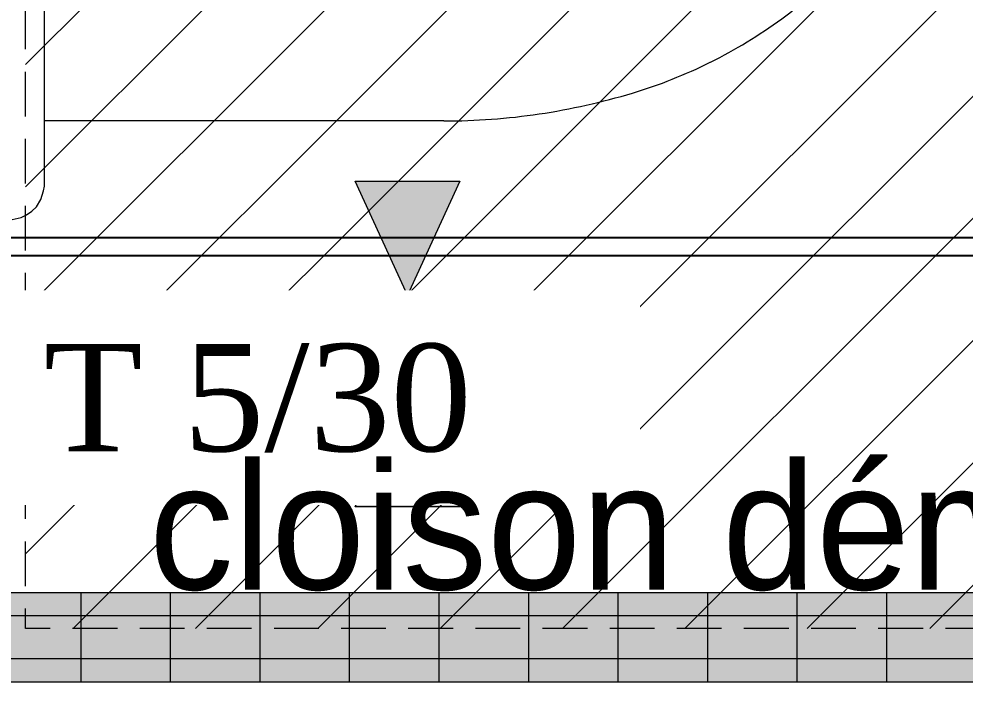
# Model space of a CAD drawing. Header units: centimetres. Extents: x 2666 to 9670, y 1889 to 5633.
# Drawn here: x 6314.5 to 6367.4, y 4036.3 to 4073.5 of the extents above; entities that cross this region are included whole.
import ezdxf

# ---------------------------------------------------------------- set-up
doc = ezdxf.new("R2010")
doc.units = ezdxf.units.CM
doc.header["$LTSCALE"] = 12.7
for name, pattern in [('Style de ligne -13', [0.295276, 0.19685, -0.098425]), ('Style de ligne -5', [0.41656, 0.13885, -0.27771]), ('VW-01', [0.83312, 0.41656, -0.41656])]:
    doc.linetypes.add(name, pattern=pattern)
for name, color, linetype, lineweight in [('B aménagement intérieur', 7, 'Continuous', 5), ('B Faux plafonds-1', 7, 'Continuous', 5), ('B Général', 7, 'Continuous', 5), ('C ANNOTATIONS-PMR', 7, 'Style de ligne -5', 5), ('C ANNOTATIONS-prestations', 7, 'Continuous', 5), ('F REMPLISSAGE-vert hachurÈ', 7, 'Continuous', 5), ('F REMPLISSAGE-vert hachuré', 7, 'Continuous', 13)]:
    doc.layers.add(name, color=color, linetype=linetype, lineweight=lineweight)
doc.layers.add('prlm-CHAUFF', color=4, linetype='Continuous')
doc.layers.add('prlm-VMC', color=93, linetype='Continuous')
doc.styles.add('Eurostile', font='')
doc.styles.add('prlm-vmc', font='pala.ttf', dxfattribs={"height": 14})
doc.styles.get('Eurostile').set_extended_font_data('Eurostile')
pattern_1 = [(270, (6912.988, 3884.4206), (-5, 5e-14), [])]

# ---------------------------------------------------------------- blocks, each defined once
blk = doc.blocks.new('xi.bep')
at = {"layer": 'prlm-VMC', "linetype": 'ByBlock', "lineweight": 5}
h = blk.add_hatch(color=0, dxfattribs=at)
h.paths.add_polyline_path([(0, 2.736), (2.921, 9.103), (-2.921, 9.103)])
h.paths.add_polyline_path([(9.103, -2.921), (9.103, 2.921), (2.736, 0)])
h.paths.add_polyline_path([(2.921, -9.103), (0, -2.736), (-2.921, -9.103)])
h.paths.add_polyline_path([(-9.103, -2.921), (-2.736, 0), (-9.103, 2.921)])
at = {"layer": 'prlm-VMC', "color": 0, "linetype": 'ByBlock', "lineweight": 5, "flags": 128}
for points in [[(2.921, 9.103), (-2.921, 9.103), (0, 2.736)], [(-9.103, -2.921), (-9.103, 2.921), (-2.736, 0)], [(9.103, 2.921), (9.103, -2.921), (2.736, 0)], [(-2.921, -9.103), (2.921, -9.103), (0, -2.736)]]:
    blk.add_lwpolyline(points, close=True, dxfattribs=at)
blk = doc.blocks.new('Rond 150_PMR')
at = {"layer": 'B Général', "color": 154, "linetype": 'VW-01', "lineweight": 5, "true_color": 0x0053a6}
blk.add_circle((0, 0), 75, dxfattribs=at)
blk = doc.blocks.new('200_wc-2')
at = {"layer": 'B Général', "color": 7, "linetype": 'Continuous', "lineweight": 5}
blk.add_line((-19.5, -44.2), (-19.5, -21.9), dxfattribs=at)
at = {"layer": 'B Général', "color": 7, "linetype": 'Continuous', "lineweight": 5, "flags": 128}
blk.add_lwpolyline([(-25, -20.1), (-24.9, -20.6), (-24.75, -20.9), (-24.55, -21.2), (-24.3, -21.45), (-23.9, -21.7), (-23.4, -21.85), (-23.15, -21.9), (23.25, -21.9), (23.55, -21.85), (23.9, -21.7), (24.2, -21.5), (24.45, -21.3), (24.65, -21.05), (24.8, -20.75), (24.9, -20.5), (24.95, -20.3), (25, -20.1)], dxfattribs=at)
blk.add_lwpolyline([(-19.5, -44.199), (-19.5, -44.2, 0.036537), (-19.11, -49.53, 0.035337), (-17.941, -54.747), (-17.94, -54.75, 0.041299), (-16.221, -59.088), (-16.22, -59.09), (-16.217, -59.097, 0.041783), (-13.79, -63.08, 0.053503), (-10.774, -66.396), (-10.77, -66.4, 0.054816), (-7.122, -69.019), (-7.12, -69.02, 0.063755), (-3.68, -70.42), (-3.678, -70.421, 0.064897), (0, -70.9)], format="xyb", dxfattribs=at)

msp = doc.modelspace()

# ---------------------------------------------------------------- hatches: boundary and pattern name
at = {"layer": 'B Faux plafonds-1', "linetype": 'Continuous', "lineweight": 5, "true_color": 0xaaaaaa}
h = msp.add_hatch(dxfattribs=at)
h.set_pattern_fill('F_P__SOFFITE', color=253, style=0, pattern_type=2)
h.set_pattern_definition([(45, (6912.988, 3882.9744), (-3.527778, 3.30729), [])])
h.paths.add_polyline_path([(6451.268, 4039.389), (6314.888, 4039.389), (6314.888, 4134.389), (6451.268, 4134.389)])
at = {"layer": 'F REMPLISSAGE-vert hachurÈ', "linetype": 'Continuous', "lineweight": 0, "true_color": 0x99aa00}
for points in [[(6451.268, 4040.089), (6451.268, 4041.389), (6313.908, 4041.389), (6313.908, 4040.089)], [(6451.268, 4037.689), (6451.268, 4040.089), (6313.908, 4040.089), (6313.908, 4037.689)], [(6451.268, 4036.389), (6451.268, 4037.689), (6313.908, 4037.689), (6313.908, 4036.389)]]:
    msp.add_hatch(color=54, dxfattribs=at).paths.add_polyline_path(points)
at = {"layer": 'F REMPLISSAGE-vert hachurÈ', "linetype": 'Continuous', "lineweight": 5, "true_color": 0x004400}
h = msp.add_hatch(dxfattribs=at)
h.set_pattern_fill('90-0_5 HYDROFUGE_0_5', color=98, angle=-180, style=0, pattern_type=2)
h.set_pattern_definition(pattern_1)
h.paths.add_polyline_path([(6451.268, 4040.089), (6451.268, 4041.389), (6313.908, 4041.389), (6313.908, 4040.089)])
h = msp.add_hatch(dxfattribs=at)
h.set_pattern_fill('90-0_5 HYDROFUGE_0_5', color=98, angle=-180, style=0, pattern_type=2)
h.set_pattern_definition(pattern_1)
h.paths.add_polyline_path([(6451.268, 4037.689), (6451.268, 4040.089), (6313.908, 4040.089), (6313.908, 4037.689)])
h = msp.add_hatch(dxfattribs=at)
h.set_pattern_fill('90-0_5 HYDROFUGE_0_5', color=98, angle=-180, style=0, pattern_type=2)
h.set_pattern_definition(pattern_1)
h.paths.add_polyline_path([(6451.268, 4036.389), (6451.268, 4037.689), (6313.908, 4037.689), (6313.908, 4036.389)])

# ---------------------------------------------------------------- linework, layer by layer
at = {"layer": 'B aménagement intérieur', "color": 7, "linetype": 'Style de ligne -13', "lineweight": 5, "flags": 128}
msp.add_lwpolyline([(6451.268, 4039.389), (6314.888, 4039.389), (6314.888, 4134.389), (6451.268, 4134.389)], close=True, dxfattribs=at)
at = {"layer": 'B Général', "color": 98, "linetype": 'Continuous', "lineweight": 13, "true_color": 0x004400}
for p, q in [((6451.268, 4041.389), (6313.908, 4041.389)), ((6451.268, 4036.389), (6313.908, 4036.389))]:
    msp.add_line(p, q, dxfattribs=at)
at = {"layer": 'F REMPLISSAGE-vert hachuré', "color": 98, "linetype": 'Continuous', "lineweight": 13, "true_color": 0x004400}
for p, q in [((6451.268, 4041.389), (6313.908, 4041.389)), ((6451.268, 4036.389), (6313.908, 4036.389))]:
    msp.add_line(p, q, dxfattribs=at)
at = {"layer": 'F REMPLISSAGE-vert hachuré'}
for p, q in [((6451.268, 4040.089), (6313.908, 4040.089)), ((6451.268, 4037.689), (6313.908, 4037.689))]:
    msp.add_line(p, q, dxfattribs=at)
at = {"layer": 'prlm-CHAUFF', "ltscale": 50}
for p, q in [((6309.653, 4061.238), (6528.124, 4061.229)), ((6309.653, 4060.238), (6527.124, 4060.229))]:
    msp.add_line(p, q, dxfattribs=at)
at = {"layer": 'prlm-VMC'}
msp.add_lwpolyline([(6265.568, 4055.283), (6336.223, 4055.283)], dxfattribs=at)

# ---------------------------------------------------------------- block references
at = {"layer": 'B Général', "rotation": 90}
msp.add_blockref('200_wc-2', (6294.048, 4087.256), dxfattribs=at)
at = {"layer": 'C ANNOTATIONS-PMR', "color": 7, "rotation": 270}
msp.add_blockref('Rond 150_PMR', (6376.268, 3961.389), dxfattribs=at)
at = {"layer": 'prlm-VMC', "xscale": -1, "rotation": 180}
msp.add_blockref('xi.bep', (6336.223, 4055.283), dxfattribs=at)

# ---------------------------------------------------------------- texts
at = {"layer": 'C ANNOTATIONS-prestations', "color": 1, "insert": (6321.788, 4041.467), "char_height": 7.059, "width": 139, "attachment_point": 7, "line_spacing_factor": 0.894142, "style": 'Eurostile'}
msp.add_mtext('cloison démontable', dxfattribs=at)

# ---------------------------------------------------------------- next in the draw order: texts
at = {"layer": 'prlm-VMC', "ltscale": 25, "insert": (6316.907, 4052.252), "char_height": 6, "width": 58.61474, "attachment_point": 5, "line_spacing_factor": 0.8, "style": 'prlm-vmc', "bg_fill": 2}
msp.add_mtext('Alizé T 5/30', dxfattribs=at)

doc.saveas('drawing.dxf')
